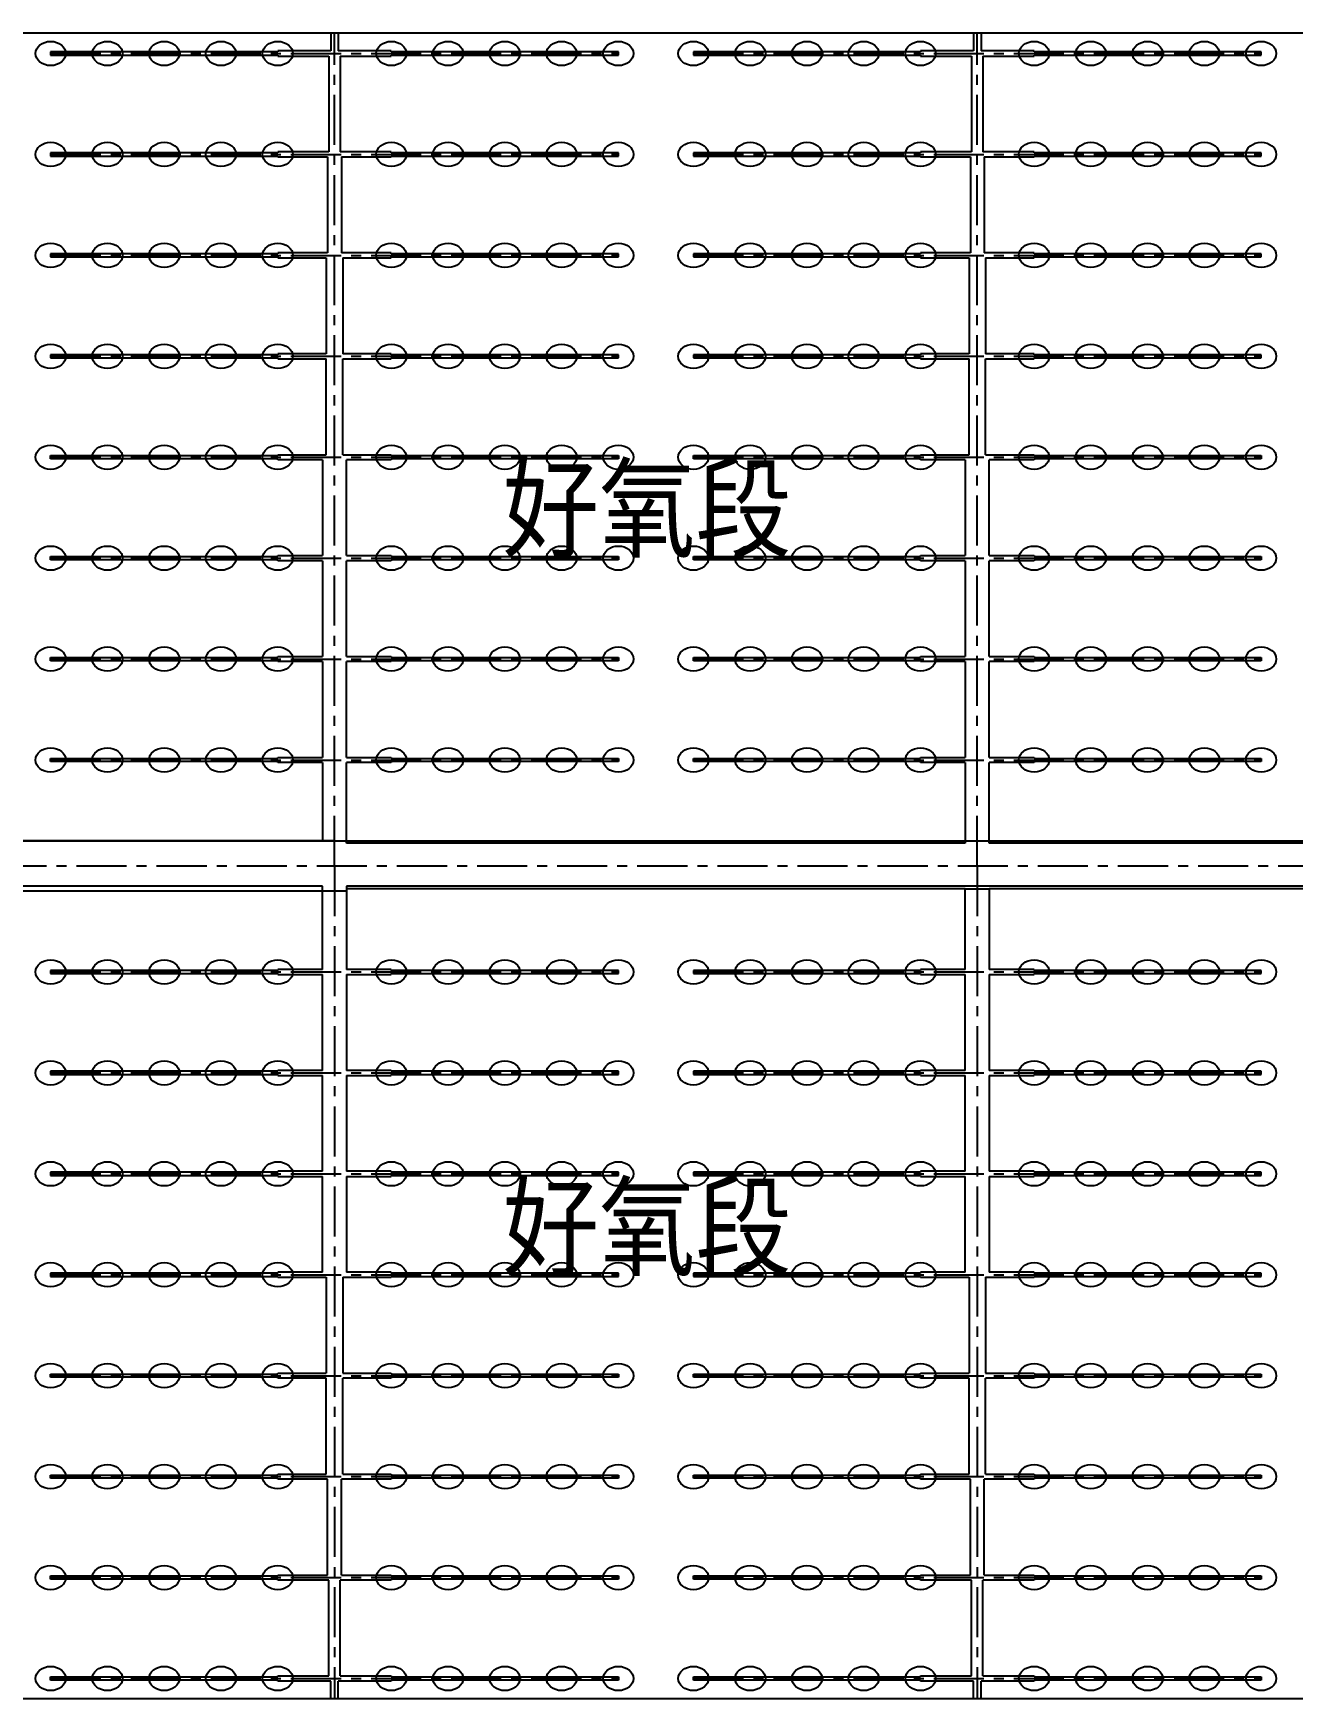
# Model space of a CAD drawing. Header units: millimetres. Extents: x 738100 to 1284508, y 138373 to 260796.
# Drawn here: x 799914 to 807900, y 175808 to 186368 of the extents above; entities that cross this region are included whole.
import ezdxf

# ---------------------------------------------------------------- set-up
doc = ezdxf.new("R2010")
doc.units = ezdxf.units.MM
doc.linetypes.add('CENTER', pattern=[50.8, 31.75, -6.35, 6.35, -6.35])
doc.layers.add('轴线', color=6, linetype='CENTER')
doc.styles.add('长仿宋体', font='simfang.ttf', dxfattribs={"width": 0.7})

msp = doc.modelspace()

# ---------------------------------------------------------------- linework, layer by layer
at = {"lineweight": -3, "ltscale": 100}
for p, q in [((843900.494, 186367.633), (779900.494, 186367.633)), ((779900.494, 181247.633), (843900.494, 181247.633)), ((779900.494, 175809.486), (843900.494, 175809.486)), ((843900.494, 175807.633), (779900.494, 175807.633))]:
    msp.add_line(p, q, dxfattribs=at)
at = {"ltscale": 10}
for p, q in [((801800.494, 186367.633), (801800.494, 186255.633)), ((801848.494, 186367.633), (801848.494, 186255.633)), ((805876.494, 186367.633), (805876.494, 186255.633)), ((805924.494, 186367.633), (805924.494, 186255.633)), ((800024.494, 186249.873), (800024.494, 186229.393)), ((801464.494, 186249.873), (800024.494, 186249.873)), ((800024.494, 186229.393), (801464.494, 186229.393)), ((801800.494, 186255.633), (801464.494, 186255.633)), ((801464.494, 186255.633), (801464.494, 186249.873)), ((801464.494, 186229.393), (801464.494, 186223.633)), ((801464.494, 186223.633), (801788.494, 186223.633)), ((801788.494, 186223.633), (801788.494, 185615.633)), ((802184.494, 186255.633), (801848.494, 186255.633)), ((801860.494, 186223.633), (802184.494, 186223.633)), ((801860.494, 186223.633), (801860.494, 185615.633)), ((802184.494, 186249.873), (802184.494, 186255.633)), ((803624.494, 186249.873), (802184.494, 186249.873)), ((802184.494, 186223.633), (802184.494, 186229.393)), ((802184.494, 186229.393), (803624.494, 186229.393)), ((803624.494, 186229.393), (803624.494, 186249.873)), ((804100.494, 186249.873), (804100.494, 186229.393)), ((805540.494, 186249.873), (804100.494, 186249.873)), ((804100.494, 186229.393), (805540.494, 186229.393)), ((805876.494, 186255.633), (805540.494, 186255.633)), ((805540.494, 186255.633), (805540.494, 186249.873)), ((805540.494, 186229.393), (805540.494, 186223.633)), ((805540.494, 186223.633), (805864.494, 186223.633)), ((805864.494, 186223.633), (805864.494, 185615.633)), ((806260.494, 186255.633), (805924.494, 186255.633)), ((805936.494, 186223.633), (806260.494, 186223.633)), ((805936.494, 186223.633), (805936.494, 185615.633)), ((806260.494, 186249.873), (806260.494, 186255.633)), ((807700.494, 186249.873), (806260.494, 186249.873)), ((806260.494, 186223.633), (806260.494, 186229.393)), ((806260.494, 186229.393), (807700.494, 186229.393)), ((807700.494, 186229.393), (807700.494, 186249.873)), ((800024.494, 185609.873), (800024.494, 185589.393)), ((801464.494, 185609.873), (800024.494, 185609.873)), ((800024.494, 185589.393), (801464.494, 185589.393)), ((801788.494, 185615.633), (801464.494, 185615.633)), ((801464.494, 185615.633), (801464.494, 185609.873)), ((801464.494, 185589.393), (801464.494, 185583.633)), ((801464.494, 185583.633), (801780.494, 185583.633)), ((801780.494, 185583.633), (801780.494, 184975.633)), ((802184.494, 185615.633), (801860.494, 185615.633)), ((801868.494, 185583.633), (802184.494, 185583.633)), ((801868.494, 185583.633), (801868.494, 184975.633)), ((802184.494, 185609.873), (802184.494, 185615.633)), ((803624.494, 185609.873), (802184.494, 185609.873)), ((802184.494, 185583.633), (802184.494, 185589.393)), ((802184.494, 185589.393), (803624.494, 185589.393)), ((803624.494, 185589.393), (803624.494, 185609.873)), ((804100.494, 185609.873), (804100.494, 185589.393)), ((805540.494, 185609.873), (804100.494, 185609.873)), ((804100.494, 185589.393), (805540.494, 185589.393)), ((805864.494, 185615.633), (805540.494, 185615.633)), ((805540.494, 185615.633), (805540.494, 185609.873)), ((805540.494, 185589.393), (805540.494, 185583.633)), ((805540.494, 185583.633), (805856.494, 185583.633)), ((805856.494, 185583.633), (805856.494, 184975.633)), ((806260.494, 185615.633), (805936.494, 185615.633)), ((805944.494, 185583.633), (806260.494, 185583.633)), ((805944.494, 185583.633), (805944.494, 184975.633)), ((806260.494, 185609.873), (806260.494, 185615.633)), ((807700.494, 185609.873), (806260.494, 185609.873)), ((806260.494, 185583.633), (806260.494, 185589.393)), ((806260.494, 185589.393), (807700.494, 185589.393)), ((807700.494, 185589.393), (807700.494, 185609.873)), ((800024.494, 184969.873), (800024.494, 184949.393)), ((801464.494, 184969.873), (800024.494, 184969.873)), ((800024.494, 184949.393), (801464.494, 184949.393)), ((801780.494, 184975.633), (801464.494, 184975.633)), ((801464.494, 184975.633), (801464.494, 184969.873)), ((801464.494, 184949.393), (801464.494, 184943.633)), ((801464.494, 184943.633), (801772.494, 184943.633)), ((801772.494, 184943.633), (801772.494, 184335.633)), ((802184.494, 184975.633), (801868.494, 184975.633)), ((801876.494, 184943.633), (802184.494, 184943.633)), ((801876.494, 184943.633), (801876.494, 184335.633)), ((802184.494, 184969.873), (802184.494, 184975.633)), ((803624.494, 184969.873), (802184.494, 184969.873)), ((802184.494, 184943.633), (802184.494, 184949.393)), ((802184.494, 184949.393), (803624.494, 184949.393)), ((803624.494, 184949.393), (803624.494, 184969.873)), ((804100.494, 184969.873), (804100.494, 184949.393)), ((805540.494, 184969.873), (804100.494, 184969.873)), ((804100.494, 184949.393), (805540.494, 184949.393)), ((805856.494, 184975.633), (805540.494, 184975.633)), ((805540.494, 184975.633), (805540.494, 184969.873)), ((805540.494, 184949.393), (805540.494, 184943.633)), ((805540.494, 184943.633), (805848.494, 184943.633)), ((805848.494, 184943.633), (805848.494, 184335.633)), ((806260.494, 184975.633), (805944.494, 184975.633)), ((805952.494, 184943.633), (806260.494, 184943.633)), ((805952.494, 184943.633), (805952.494, 184335.633)), ((806260.494, 184969.873), (806260.494, 184975.633)), ((807700.494, 184969.873), (806260.494, 184969.873)), ((806260.494, 184943.633), (806260.494, 184949.393)), ((806260.494, 184949.393), (807700.494, 184949.393)), ((807700.494, 184949.393), (807700.494, 184969.873)), ((800024.494, 184329.873), (800024.494, 184309.393)), ((801464.494, 184329.873), (800024.494, 184329.873)), ((800024.494, 184309.393), (801464.494, 184309.393)), ((801772.494, 184335.633), (801464.494, 184335.633)), ((801464.494, 184335.633), (801464.494, 184329.873)), ((801464.494, 184309.393), (801464.494, 184303.633)), ((801464.494, 184303.633), (801772.494, 184303.633)), ((801772.494, 183695.633), (801772.494, 184303.633)), ((802184.494, 184335.633), (801876.494, 184335.633)), ((801876.494, 184303.633), (802184.494, 184303.633)), ((801876.494, 183695.633), (801876.494, 184303.633)), ((802184.494, 184329.873), (802184.494, 184335.633)), ((803624.494, 184329.873), (802184.494, 184329.873)), ((802184.494, 184303.633), (802184.494, 184309.393)), ((802184.494, 184309.393), (803624.494, 184309.393)), ((803624.494, 184309.393), (803624.494, 184329.873)), ((804100.494, 184329.873), (804100.494, 184309.393)), ((805540.494, 184329.873), (804100.494, 184329.873)), ((804100.494, 184309.393), (805540.494, 184309.393)), ((805848.494, 184335.633), (805540.494, 184335.633)), ((805540.494, 184335.633), (805540.494, 184329.873)), ((805540.494, 184309.393), (805540.494, 184303.633)), ((805540.494, 184303.633), (805848.494, 184303.633)), ((805848.494, 183695.633), (805848.494, 184303.633)), ((806260.494, 184335.633), (805952.494, 184335.633)), ((805952.494, 184303.633), (806260.494, 184303.633)), ((805952.494, 183695.633), (805952.494, 184303.633)), ((806260.494, 184329.873), (806260.494, 184335.633)), ((807700.494, 184329.873), (806260.494, 184329.873)), ((806260.494, 184303.633), (806260.494, 184309.393)), ((806260.494, 184309.393), (807700.494, 184309.393)), ((807700.494, 184309.393), (807700.494, 184329.873)), ((800024.494, 183669.393), (800024.494, 183689.873)), ((800024.494, 183689.873), (801464.494, 183689.873)), ((801464.494, 183669.393), (800024.494, 183669.393)), ((801464.494, 183689.873), (801464.494, 183695.633)), ((801464.494, 183695.633), (801772.494, 183695.633)), ((801464.494, 183663.633), (801464.494, 183669.393)), ((801748.494, 183663.633), (801464.494, 183663.633)), ((801748.494, 183663.633), (801748.494, 183055.633)), ((801876.494, 183695.633), (802184.494, 183695.633)), ((802184.494, 183663.633), (801900.494, 183663.633)), ((801900.494, 183055.633), (801900.494, 183663.633)), ((802184.494, 183695.633), (802184.494, 183689.873)), ((802184.494, 183689.873), (803624.494, 183689.873)), ((803624.494, 183669.393), (802184.494, 183669.393)), ((802184.494, 183669.393), (802184.494, 183663.633)), ((803624.494, 183689.873), (803624.494, 183669.393)), ((804100.494, 183669.393), (804100.494, 183689.873)), ((804100.494, 183689.873), (805540.494, 183689.873)), ((805540.494, 183669.393), (804100.494, 183669.393)), ((805540.494, 183689.873), (805540.494, 183695.633)), ((805540.494, 183695.633), (805848.494, 183695.633)), ((805540.494, 183663.633), (805540.494, 183669.393)), ((805824.494, 183663.633), (805540.494, 183663.633)), ((805824.494, 183663.633), (805824.494, 183055.633)), ((805952.494, 183695.633), (806260.494, 183695.633)), ((806260.494, 183663.633), (805976.494, 183663.633)), ((805976.494, 183055.633), (805976.494, 183663.633)), ((806260.494, 183695.633), (806260.494, 183689.873)), ((806260.494, 183689.873), (807700.494, 183689.873)), ((807700.494, 183669.393), (806260.494, 183669.393)), ((806260.494, 183669.393), (806260.494, 183663.633)), ((807700.494, 183689.873), (807700.494, 183669.393)), ((800024.494, 183029.393), (800024.494, 183049.873)), ((800024.494, 183049.873), (801464.494, 183049.873)), ((801464.494, 183029.393), (800024.494, 183029.393)), ((801464.494, 183049.873), (801464.494, 183055.633)), ((801464.494, 183055.633), (801748.494, 183055.633)), ((801464.494, 183023.633), (801464.494, 183029.393)), ((801748.494, 183023.633), (801464.494, 183023.633)), ((801748.494, 183023.633), (801748.494, 182415.633)), ((801900.494, 183055.633), (802184.494, 183055.633)), ((802184.494, 183023.633), (801900.494, 183023.633)), ((801900.494, 182415.633), (801900.494, 183023.633)), ((802184.494, 183055.633), (802184.494, 183049.873)), ((802184.494, 183049.873), (803624.494, 183049.873)), ((803624.494, 183029.393), (802184.494, 183029.393)), ((802184.494, 183029.393), (802184.494, 183023.633)), ((803624.494, 183049.873), (803624.494, 183029.393)), ((804100.494, 183029.393), (804100.494, 183049.873)), ((804100.494, 183049.873), (805540.494, 183049.873)), ((805540.494, 183029.393), (804100.494, 183029.393)), ((805540.494, 183049.873), (805540.494, 183055.633)), ((805540.494, 183055.633), (805824.494, 183055.633)), ((805540.494, 183023.633), (805540.494, 183029.393)), ((805824.494, 183023.633), (805540.494, 183023.633)), ((805824.494, 183023.633), (805824.494, 182415.633)), ((805976.494, 183055.633), (806260.494, 183055.633)), ((806260.494, 183023.633), (805976.494, 183023.633)), ((805976.494, 182415.633), (805976.494, 183023.633)), ((806260.494, 183055.633), (806260.494, 183049.873)), ((806260.494, 183049.873), (807700.494, 183049.873)), ((807700.494, 183029.393), (806260.494, 183029.393)), ((806260.494, 183029.393), (806260.494, 183023.633)), ((807700.494, 183049.873), (807700.494, 183029.393)), ((800024.494, 182389.393), (800024.494, 182409.873)), ((800024.494, 182409.873), (801464.494, 182409.873)), ((801464.494, 182389.393), (800024.494, 182389.393)), ((801464.494, 182409.873), (801464.494, 182415.633)), ((801464.494, 182415.633), (801748.494, 182415.633)), ((801464.494, 182383.633), (801464.494, 182389.393)), ((801748.494, 182383.633), (801464.494, 182383.633)), ((801748.494, 182383.633), (801748.494, 181775.633)), ((801900.494, 182415.633), (802184.494, 182415.633)), ((802184.494, 182383.633), (801900.494, 182383.633)), ((801900.494, 181775.633), (801900.494, 182383.633)), ((802184.494, 182415.633), (802184.494, 182409.873)), ((802184.494, 182409.873), (803624.494, 182409.873)), ((803624.494, 182389.393), (802184.494, 182389.393)), ((802184.494, 182389.393), (802184.494, 182383.633)), ((803624.494, 182409.873), (803624.494, 182389.393)), ((804100.494, 182389.393), (804100.494, 182409.873)), ((804100.494, 182409.873), (805540.494, 182409.873)), ((805540.494, 182389.393), (804100.494, 182389.393)), ((805540.494, 182409.873), (805540.494, 182415.633)), ((805540.494, 182415.633), (805824.494, 182415.633)), ((805540.494, 182383.633), (805540.494, 182389.393)), ((805824.494, 182383.633), (805540.494, 182383.633)), ((805824.494, 182383.633), (805824.494, 181775.633)), ((805976.494, 182415.633), (806260.494, 182415.633)), ((806260.494, 182383.633), (805976.494, 182383.633)), ((805976.494, 181775.633), (805976.494, 182383.633)), ((806260.494, 182415.633), (806260.494, 182409.873)), ((806260.494, 182409.873), (807700.494, 182409.873)), ((807700.494, 182389.393), (806260.494, 182389.393)), ((806260.494, 182389.393), (806260.494, 182383.633)), ((807700.494, 182409.873), (807700.494, 182389.393)), ((800024.494, 181749.393), (800024.494, 181769.873)), ((800024.494, 181769.873), (801464.494, 181769.873)), ((801464.494, 181749.393), (800024.494, 181749.393)), ((801464.494, 181769.873), (801464.494, 181775.633)), ((801464.494, 181775.633), (801748.494, 181775.633)), ((801464.494, 181743.633), (801464.494, 181749.393)), ((801748.494, 181743.633), (801464.494, 181743.633)), ((801748.494, 181743.633), (801748.494, 181247.633)), ((801900.494, 181775.633), (802184.494, 181775.633)), ((802184.494, 181743.633), (801900.494, 181743.633)), ((801900.494, 181231.633), (801900.494, 181743.633)), ((802184.494, 181775.633), (802184.494, 181769.873)), ((802184.494, 181769.873), (803624.494, 181769.873)), ((803624.494, 181749.393), (802184.494, 181749.393)), ((802184.494, 181749.393), (802184.494, 181743.633)), ((803624.494, 181769.873), (803624.494, 181749.393)), ((804100.494, 181749.393), (804100.494, 181769.873)), ((804100.494, 181769.873), (805540.494, 181769.873)), ((805540.494, 181749.393), (804100.494, 181749.393)), ((805540.494, 181769.873), (805540.494, 181775.633)), ((805540.494, 181775.633), (805824.494, 181775.633)), ((805540.494, 181743.633), (805540.494, 181749.393)), ((805824.494, 181743.633), (805540.494, 181743.633)), ((805824.494, 181743.633), (805824.494, 181231.633)), ((805976.494, 181775.633), (806260.494, 181775.633)), ((806260.494, 181743.633), (805976.494, 181743.633)), ((805976.494, 181231.633), (805976.494, 181743.633)), ((806260.494, 181775.633), (806260.494, 181769.873)), ((806260.494, 181769.873), (807700.494, 181769.873)), ((807700.494, 181749.393), (806260.494, 181749.393)), ((806260.494, 181749.393), (806260.494, 181743.633)), ((807700.494, 181769.873), (807700.494, 181749.393)), ((801824.494, 181247.633), (789900.494, 181247.633)), ((801900.494, 181231.633), (801900.494, 181247.633)), ((805824.494, 181231.633), (801900.494, 181231.633)), ((805824.494, 181247.633), (805824.494, 181231.633)), ((805976.494, 181231.633), (805976.494, 181247.633)), ((809824.494, 181231.633), (805976.494, 181231.633)), ((801900.494, 180927.633), (789900.494, 180927.633)), ((801748.494, 180959.633), (797976.494, 180959.633)), ((801748.494, 180431.633), (801748.494, 180927.633)), ((809824.494, 180959.633), (801900.494, 180959.633)), ((801900.494, 180943.633), (801900.494, 180431.633)), ((805824.494, 180943.633), (801900.494, 180943.633)), ((805824.494, 180431.633), (805824.494, 180943.633)), ((805976.494, 180943.633), (805976.494, 180431.633)), ((809824.494, 180943.633), (805976.494, 180943.633)), ((800024.494, 180425.873), (800024.494, 180405.393)), ((801464.494, 180425.873), (800024.494, 180425.873)), ((800024.494, 180405.393), (801464.494, 180405.393)), ((801748.494, 180431.633), (801464.494, 180431.633)), ((801464.494, 180431.633), (801464.494, 180425.873)), ((801464.494, 180405.393), (801464.494, 180399.633)), ((801464.494, 180399.633), (801748.494, 180399.633)), ((801748.494, 179791.633), (801748.494, 180399.633)), ((802184.494, 180431.633), (801900.494, 180431.633)), ((801900.494, 180399.633), (802184.494, 180399.633)), ((801900.494, 180399.633), (801900.494, 179791.633)), ((802184.494, 180425.873), (802184.494, 180431.633)), ((803624.494, 180425.873), (802184.494, 180425.873)), ((802184.494, 180399.633), (802184.494, 180405.393)), ((802184.494, 180405.393), (803624.494, 180405.393)), ((803624.494, 180405.393), (803624.494, 180425.873)), ((804100.494, 180425.873), (804100.494, 180405.393)), ((805540.494, 180425.873), (804100.494, 180425.873)), ((804100.494, 180405.393), (805540.494, 180405.393)), ((805824.494, 180431.633), (805540.494, 180431.633)), ((805540.494, 180431.633), (805540.494, 180425.873)), ((805540.494, 180405.393), (805540.494, 180399.633)), ((805540.494, 180399.633), (805824.494, 180399.633)), ((805824.494, 179791.633), (805824.494, 180399.633)), ((806260.494, 180431.633), (805976.494, 180431.633)), ((805976.494, 180399.633), (806260.494, 180399.633)), ((805976.494, 180399.633), (805976.494, 179791.633)), ((806260.494, 180425.873), (806260.494, 180431.633)), ((807700.494, 180425.873), (806260.494, 180425.873)), ((806260.494, 180399.633), (806260.494, 180405.393)), ((806260.494, 180405.393), (807700.494, 180405.393)), ((807700.494, 180405.393), (807700.494, 180425.873)), ((800024.494, 179785.873), (800024.494, 179765.393)), ((801464.494, 179785.873), (800024.494, 179785.873)), ((800024.494, 179765.393), (801464.494, 179765.393)), ((801748.494, 179791.633), (801464.494, 179791.633)), ((801464.494, 179791.633), (801464.494, 179785.873)), ((801464.494, 179765.393), (801464.494, 179759.633)), ((801464.494, 179759.633), (801748.494, 179759.633)), ((801748.494, 179151.633), (801748.494, 179759.633)), ((802184.494, 179791.633), (801900.494, 179791.633)), ((801900.494, 179759.633), (802184.494, 179759.633)), ((801900.494, 179759.633), (801900.494, 179151.633)), ((802184.494, 179785.873), (802184.494, 179791.633)), ((803624.494, 179785.873), (802184.494, 179785.873)), ((802184.494, 179759.633), (802184.494, 179765.393)), ((802184.494, 179765.393), (803624.494, 179765.393)), ((803624.494, 179765.393), (803624.494, 179785.873)), ((804100.494, 179785.873), (804100.494, 179765.393)), ((805540.494, 179785.873), (804100.494, 179785.873)), ((804100.494, 179765.393), (805540.494, 179765.393)), ((805824.494, 179791.633), (805540.494, 179791.633)), ((805540.494, 179791.633), (805540.494, 179785.873)), ((805540.494, 179765.393), (805540.494, 179759.633)), ((805540.494, 179759.633), (805824.494, 179759.633)), ((805824.494, 179151.633), (805824.494, 179759.633)), ((806260.494, 179791.633), (805976.494, 179791.633)), ((805976.494, 179759.633), (806260.494, 179759.633)), ((805976.494, 179759.633), (805976.494, 179151.633)), ((806260.494, 179785.873), (806260.494, 179791.633)), ((807700.494, 179785.873), (806260.494, 179785.873)), ((806260.494, 179759.633), (806260.494, 179765.393)), ((806260.494, 179765.393), (807700.494, 179765.393)), ((807700.494, 179765.393), (807700.494, 179785.873)), ((800024.494, 179145.873), (800024.494, 179125.393)), ((801464.494, 179145.873), (800024.494, 179145.873)), ((800024.494, 179125.393), (801464.494, 179125.393)), ((801748.494, 179151.633), (801464.494, 179151.633)), ((801464.494, 179151.633), (801464.494, 179145.873)), ((801464.494, 179125.393), (801464.494, 179119.633)), ((801464.494, 179119.633), (801748.494, 179119.633)), ((801748.494, 178511.633), (801748.494, 179119.633)), ((802184.494, 179151.633), (801900.494, 179151.633)), ((801900.494, 179119.633), (802184.494, 179119.633)), ((801900.494, 179119.633), (801900.494, 178511.633)), ((802184.494, 179145.873), (802184.494, 179151.633)), ((803624.494, 179145.873), (802184.494, 179145.873)), ((802184.494, 179119.633), (802184.494, 179125.393)), ((802184.494, 179125.393), (803624.494, 179125.393)), ((803624.494, 179125.393), (803624.494, 179145.873)), ((804100.494, 179145.873), (804100.494, 179125.393)), ((805540.494, 179145.873), (804100.494, 179145.873)), ((804100.494, 179125.393), (805540.494, 179125.393)), ((805824.494, 179151.633), (805540.494, 179151.633)), ((805540.494, 179151.633), (805540.494, 179145.873)), ((805540.494, 179125.393), (805540.494, 179119.633)), ((805540.494, 179119.633), (805824.494, 179119.633)), ((805824.494, 178511.633), (805824.494, 179119.633)), ((806260.494, 179151.633), (805976.494, 179151.633)), ((805976.494, 179119.633), (806260.494, 179119.633)), ((805976.494, 179119.633), (805976.494, 178511.633)), ((806260.494, 179145.873), (806260.494, 179151.633)), ((807700.494, 179145.873), (806260.494, 179145.873)), ((806260.494, 179119.633), (806260.494, 179125.393)), ((806260.494, 179125.393), (807700.494, 179125.393)), ((807700.494, 179125.393), (807700.494, 179145.873)), ((800024.494, 178505.873), (800024.494, 178485.393)), ((801464.494, 178505.873), (800024.494, 178505.873)), ((800024.494, 178485.393), (801464.494, 178485.393)), ((801748.494, 178511.633), (801464.494, 178511.633)), ((801464.494, 178511.633), (801464.494, 178505.873)), ((801464.494, 178485.393), (801464.494, 178479.633)), ((801464.494, 178479.633), (801772.494, 178479.633)), ((801772.494, 178479.633), (801772.494, 177871.633)), ((801876.494, 178479.633), (802184.494, 178479.633)), ((801876.494, 178479.633), (801876.494, 177871.633)), ((802184.494, 178511.633), (801900.494, 178511.633)), ((802184.494, 178505.873), (802184.494, 178511.633)), ((803624.494, 178505.873), (802184.494, 178505.873)), ((802184.494, 178479.633), (802184.494, 178485.393)), ((802184.494, 178485.393), (803624.494, 178485.393)), ((803624.494, 178485.393), (803624.494, 178505.873)), ((804100.494, 178505.873), (804100.494, 178485.393)), ((805540.494, 178505.873), (804100.494, 178505.873)), ((804100.494, 178485.393), (805540.494, 178485.393)), ((805824.494, 178511.633), (805540.494, 178511.633)), ((805540.494, 178511.633), (805540.494, 178505.873)), ((805540.494, 178485.393), (805540.494, 178479.633)), ((805540.494, 178479.633), (805848.494, 178479.633)), ((805848.494, 178479.633), (805848.494, 177871.633)), ((805952.494, 178479.633), (806260.494, 178479.633)), ((805952.494, 178479.633), (805952.494, 177871.633)), ((806260.494, 178511.633), (805976.494, 178511.633)), ((806260.494, 178505.873), (806260.494, 178511.633)), ((807700.494, 178505.873), (806260.494, 178505.873)), ((806260.494, 178479.633), (806260.494, 178485.393)), ((806260.494, 178485.393), (807700.494, 178485.393)), ((807700.494, 178485.393), (807700.494, 178505.873)), ((800024.494, 177845.393), (800024.494, 177865.873)), ((800024.494, 177865.873), (801464.494, 177865.873)), ((801464.494, 177845.393), (800024.494, 177845.393)), ((801464.494, 177865.873), (801464.494, 177871.633)), ((801464.494, 177871.633), (801772.494, 177871.633)), ((801464.494, 177839.633), (801464.494, 177845.393)), ((801772.494, 177839.633), (801464.494, 177839.633)), ((801772.494, 177231.633), (801772.494, 177839.633)), ((801876.494, 177871.633), (802184.494, 177871.633)), ((802184.494, 177839.633), (801876.494, 177839.633)), ((801876.494, 177231.633), (801876.494, 177839.633)), ((802184.494, 177871.633), (802184.494, 177865.873)), ((802184.494, 177865.873), (803624.494, 177865.873)), ((803624.494, 177845.393), (802184.494, 177845.393)), ((802184.494, 177845.393), (802184.494, 177839.633)), ((803624.494, 177865.873), (803624.494, 177845.393)), ((804100.494, 177845.393), (804100.494, 177865.873)), ((804100.494, 177865.873), (805540.494, 177865.873)), ((805540.494, 177845.393), (804100.494, 177845.393)), ((805540.494, 177865.873), (805540.494, 177871.633)), ((805540.494, 177871.633), (805848.494, 177871.633)), ((805540.494, 177839.633), (805540.494, 177845.393)), ((805848.494, 177839.633), (805540.494, 177839.633)), ((805848.494, 177231.633), (805848.494, 177839.633)), ((805952.494, 177871.633), (806260.494, 177871.633)), ((806260.494, 177839.633), (805952.494, 177839.633)), ((805952.494, 177231.633), (805952.494, 177839.633)), ((806260.494, 177871.633), (806260.494, 177865.873)), ((806260.494, 177865.873), (807700.494, 177865.873)), ((807700.494, 177845.393), (806260.494, 177845.393)), ((806260.494, 177845.393), (806260.494, 177839.633)), ((807700.494, 177865.873), (807700.494, 177845.393)), ((800024.494, 177205.393), (800024.494, 177225.873)), ((800024.494, 177225.873), (801464.494, 177225.873)), ((801464.494, 177205.393), (800024.494, 177205.393)), ((801464.494, 177225.873), (801464.494, 177231.633)), ((801464.494, 177231.633), (801772.494, 177231.633)), ((801464.494, 177199.633), (801464.494, 177205.393)), ((801780.494, 177199.633), (801464.494, 177199.633)), ((801780.494, 176591.633), (801780.494, 177199.633)), ((802184.494, 177199.633), (801868.494, 177199.633)), ((801868.494, 176591.633), (801868.494, 177199.633)), ((801876.494, 177231.633), (802184.494, 177231.633)), ((802184.494, 177231.633), (802184.494, 177225.873)), ((802184.494, 177225.873), (803624.494, 177225.873)), ((803624.494, 177205.393), (802184.494, 177205.393)), ((802184.494, 177205.393), (802184.494, 177199.633)), ((803624.494, 177225.873), (803624.494, 177205.393)), ((804100.494, 177205.393), (804100.494, 177225.873)), ((804100.494, 177225.873), (805540.494, 177225.873)), ((805540.494, 177205.393), (804100.494, 177205.393)), ((805540.494, 177225.873), (805540.494, 177231.633)), ((805540.494, 177231.633), (805848.494, 177231.633)), ((805540.494, 177199.633), (805540.494, 177205.393)), ((805856.494, 177199.633), (805540.494, 177199.633)), ((805856.494, 176591.633), (805856.494, 177199.633)), ((806260.494, 177199.633), (805944.494, 177199.633)), ((805944.494, 176591.633), (805944.494, 177199.633)), ((805952.494, 177231.633), (806260.494, 177231.633)), ((806260.494, 177231.633), (806260.494, 177225.873)), ((806260.494, 177225.873), (807700.494, 177225.873)), ((807700.494, 177205.393), (806260.494, 177205.393)), ((806260.494, 177205.393), (806260.494, 177199.633)), ((807700.494, 177225.873), (807700.494, 177205.393)), ((800024.494, 176565.393), (800024.494, 176585.873)), ((800024.494, 176585.873), (801464.494, 176585.873)), ((801464.494, 176565.393), (800024.494, 176565.393)), ((801464.494, 176585.873), (801464.494, 176591.633)), ((801464.494, 176591.633), (801780.494, 176591.633)), ((801464.494, 176559.633), (801464.494, 176565.393)), ((801868.494, 176591.633), (802184.494, 176591.633)), ((802184.494, 176591.633), (802184.494, 176585.873)), ((802184.494, 176585.873), (803624.494, 176585.873)), ((803624.494, 176565.393), (802184.494, 176565.393)), ((802184.494, 176565.393), (802184.494, 176559.633)), ((803624.494, 176585.873), (803624.494, 176565.393)), ((804100.494, 176565.393), (804100.494, 176585.873)), ((804100.494, 176585.873), (805540.494, 176585.873)), ((805540.494, 176565.393), (804100.494, 176565.393)), ((805540.494, 176585.873), (805540.494, 176591.633)), ((805540.494, 176591.633), (805856.494, 176591.633)), ((805540.494, 176559.633), (805540.494, 176565.393)), ((805944.494, 176591.633), (806260.494, 176591.633)), ((806260.494, 176591.633), (806260.494, 176585.873)), ((806260.494, 176585.873), (807700.494, 176585.873)), ((807700.494, 176565.393), (806260.494, 176565.393)), ((806260.494, 176565.393), (806260.494, 176559.633)), ((807700.494, 176585.873), (807700.494, 176565.393)), ((801788.494, 176559.633), (801464.494, 176559.633)), ((801788.494, 175951.633), (801788.494, 176559.633)), ((802184.494, 176559.633), (801860.494, 176559.633)), ((801860.494, 175951.633), (801860.494, 176559.633)), ((805864.494, 176559.633), (805540.494, 176559.633)), ((805864.494, 175951.633), (805864.494, 176559.633)), ((806260.494, 176559.633), (805936.494, 176559.633)), ((805936.494, 175951.633), (805936.494, 176559.633)), ((800024.494, 175925.393), (800024.494, 175945.873)), ((800024.494, 175945.873), (801464.494, 175945.873)), ((801464.494, 175945.873), (801464.494, 175951.633)), ((801464.494, 175951.633), (801788.494, 175951.633)), ((801860.494, 175951.633), (802184.494, 175951.633)), ((802184.494, 175951.633), (802184.494, 175945.873)), ((802184.494, 175945.873), (803624.494, 175945.873)), ((803624.494, 175945.873), (803624.494, 175925.393)), ((804100.494, 175925.393), (804100.494, 175945.873)), ((804100.494, 175945.873), (805540.494, 175945.873)), ((805540.494, 175945.873), (805540.494, 175951.633)), ((805540.494, 175951.633), (805864.494, 175951.633)), ((805936.494, 175951.633), (806260.494, 175951.633)), ((806260.494, 175951.633), (806260.494, 175945.873)), ((806260.494, 175945.873), (807700.494, 175945.873)), ((807700.494, 175945.873), (807700.494, 175925.393)), ((801464.494, 175925.393), (800024.494, 175925.393)), ((801464.494, 175919.633), (801464.494, 175925.393)), ((801800.494, 175919.633), (801464.494, 175919.633)), ((801800.494, 175807.633), (801800.494, 175919.633)), ((801848.494, 175807.633), (801848.494, 175919.633)), ((802184.494, 175919.633), (801848.494, 175919.633)), ((803624.494, 175925.393), (802184.494, 175925.393)), ((802184.494, 175925.393), (802184.494, 175919.633)), ((805540.494, 175925.393), (804100.494, 175925.393)), ((805540.494, 175919.633), (805540.494, 175925.393)), ((805876.494, 175919.633), (805540.494, 175919.633)), ((805876.494, 175807.633), (805876.494, 175919.633)), ((805924.494, 175807.633), (805924.494, 175919.633)), ((806260.494, 175919.633), (805924.494, 175919.633)), ((807700.494, 175925.393), (806260.494, 175925.393)), ((806260.494, 175925.393), (806260.494, 175919.633))]:
    msp.add_line(p, q, dxfattribs=at)
for centre in [(800024.494, 186239.633), (800384.494, 186239.633), (800744.494, 186239.633), (801104.494, 186239.633), (801464.494, 186239.633), (802184.494, 186239.633), (802544.494, 186239.633), (802904.494, 186239.633), (803264.494, 186239.633), (803624.494, 186239.633), (804100.494, 186239.633), (804460.494, 186239.633), (804820.494, 186239.633), (805180.494, 186239.633), (805540.494, 186239.633), (806260.494, 186239.633), (806620.494, 186239.633), (806980.494, 186239.633), (807340.494, 186239.633), (807700.494, 186239.633), (800024.494, 185599.633), (800384.494, 185599.633), (800744.494, 185599.633), (801104.494, 185599.633), (801464.494, 185599.633), (802184.494, 185599.633), (802544.494, 185599.633), (802904.494, 185599.633), (803264.494, 185599.633), (803624.494, 185599.633), (804100.494, 185599.633), (804460.494, 185599.633), (804820.494, 185599.633), (805180.494, 185599.633), (805540.494, 185599.633), (806260.494, 185599.633), (806620.494, 185599.633), (806980.494, 185599.633), (807340.494, 185599.633), (807700.494, 185599.633), (800024.494, 184959.633), (800384.494, 184959.633), (800744.494, 184959.633), (801104.494, 184959.633), (801464.494, 184959.633), (802184.494, 184959.633), (802544.494, 184959.633), (802904.494, 184959.633), (803264.494, 184959.633), (803624.494, 184959.633), (804100.494, 184959.633), (804460.494, 184959.633), (804820.494, 184959.633), (805180.494, 184959.633), (805540.494, 184959.633), (806260.494, 184959.633), (806620.494, 184959.633), (806980.494, 184959.633), (807340.494, 184959.633), (807700.494, 184959.633), (800024.494, 184319.633), (800384.494, 184319.633), (800744.494, 184319.633), (801104.494, 184319.633), (801464.494, 184319.633), (802184.494, 184319.633), (802544.494, 184319.633), (802904.494, 184319.633), (803264.494, 184319.633), (803624.494, 184319.633), (804100.494, 184319.633), (804460.494, 184319.633), (804820.494, 184319.633), (805180.494, 184319.633), (805540.494, 184319.633), (806260.494, 184319.633), (806620.494, 184319.633), (806980.494, 184319.633), (807340.494, 184319.633), (807700.494, 184319.633), (800024.494, 183679.633), (800384.494, 183679.633), (800744.494, 183679.633), (801104.494, 183679.633), (801464.494, 183679.633), (802184.494, 183679.633), (802544.494, 183679.633), (802904.494, 183679.633), (803264.494, 183679.633), (803624.494, 183679.633), (804100.494, 183679.633), (804460.494, 183679.633), (804820.494, 183679.633), (805180.494, 183679.633), (805540.494, 183679.633), (806260.494, 183679.633), (806620.494, 183679.633), (806980.494, 183679.633), (807340.494, 183679.633), (807700.494, 183679.633), (800024.494, 183039.633), (800384.494, 183039.633), (800744.494, 183039.633), (801104.494, 183039.633), (801464.494, 183039.633), (802184.494, 183039.633), (802544.494, 183039.633), (802904.494, 183039.633), (803264.494, 183039.633), (803624.494, 183039.633), (804100.494, 183039.633), (804460.494, 183039.633), (804820.494, 183039.633), (805180.494, 183039.633), (805540.494, 183039.633), (806260.494, 183039.633), (806620.494, 183039.633), (806980.494, 183039.633), (807340.494, 183039.633), (807700.494, 183039.633), (800024.494, 182399.633), (800384.494, 182399.633), (800744.494, 182399.633), (801104.494, 182399.633), (801464.494, 182399.633), (802184.494, 182399.633), (802544.494, 182399.633), (802904.494, 182399.633), (803264.494, 182399.633), (803624.494, 182399.633), (804100.494, 182399.633), (804460.494, 182399.633), (804820.494, 182399.633), (805180.494, 182399.633), (805540.494, 182399.633), (806260.494, 182399.633), (806620.494, 182399.633), (806980.494, 182399.633), (807340.494, 182399.633), (807700.494, 182399.633), (800024.494, 181759.633), (800384.494, 181759.633), (800744.494, 181759.633), (801104.494, 181759.633), (801464.494, 181759.633), (802184.494, 181759.633), (802544.494, 181759.633), (802904.494, 181759.633), (803264.494, 181759.633), (803624.494, 181759.633), (804100.494, 181759.633), (804460.494, 181759.633), (804820.494, 181759.633), (805180.494, 181759.633), (805540.494, 181759.633), (806260.494, 181759.633), (806620.494, 181759.633), (806980.494, 181759.633), (807340.494, 181759.633), (807700.494, 181759.633), (800024.494, 180415.633), (800384.494, 180415.633), (800744.494, 180415.633), (801104.494, 180415.633), (801464.494, 180415.633), (802184.494, 180415.633), (802544.494, 180415.633), (802904.494, 180415.633), (803264.494, 180415.633), (803624.494, 180415.633), (804100.494, 180415.633), (804460.494, 180415.633), (804820.494, 180415.633), (805180.494, 180415.633), (805540.494, 180415.633), (806260.494, 180415.633), (806620.494, 180415.633), (806980.494, 180415.633), (807340.494, 180415.633), (807700.494, 180415.633), (800024.494, 179775.633), (800384.494, 179775.633), (800744.494, 179775.633), (801104.494, 179775.633), (801464.494, 179775.633), (802184.494, 179775.633), (802544.494, 179775.633), (802904.494, 179775.633), (803264.494, 179775.633), (803624.494, 179775.633), (804100.494, 179775.633), (804460.494, 179775.633), (804820.494, 179775.633), (805180.494, 179775.633), (805540.494, 179775.633), (806260.494, 179775.633), (806620.494, 179775.633), (806980.494, 179775.633), (807340.494, 179775.633), (807700.494, 179775.633)]:
    msp.add_ellipse(centre, major_axis=(-96, 0), ratio=0.8, start_param=3.141592654, end_param=9.424777961, dxfattribs=at)
for centre in [(800024.494, 179135.633), (800384.494, 179135.633), (800744.494, 179135.633), (801104.494, 179135.633), (801464.494, 179135.633), (802184.494, 179135.633), (802544.494, 179135.633), (802904.494, 179135.633), (803264.494, 179135.633), (803624.494, 179135.633), (804100.494, 179135.633), (804460.494, 179135.633), (804820.494, 179135.633), (805180.494, 179135.633), (805540.494, 179135.633), (806260.494, 179135.633), (806620.494, 179135.633), (806980.494, 179135.633), (807340.494, 179135.633), (807700.494, 179135.633), (800024.494, 178495.633), (800384.494, 178495.633), (800744.494, 178495.633), (801104.494, 178495.633), (801464.494, 178495.633), (802184.494, 178495.633), (802544.494, 178495.633), (802904.494, 178495.633), (803264.494, 178495.633), (803624.494, 178495.633), (804100.494, 178495.633), (804460.494, 178495.633), (804820.494, 178495.633), (805180.494, 178495.633), (805540.494, 178495.633), (806260.494, 178495.633), (806620.494, 178495.633), (806980.494, 178495.633), (807340.494, 178495.633), (807700.494, 178495.633), (800024.494, 177855.633), (800384.494, 177855.633), (800744.494, 177855.633), (801104.494, 177855.633), (801464.494, 177855.633), (802184.494, 177855.633), (802544.494, 177855.633), (802904.494, 177855.633), (803264.494, 177855.633), (803624.494, 177855.633), (804100.494, 177855.633), (804460.494, 177855.633), (804820.494, 177855.633), (805180.494, 177855.633), (805540.494, 177855.633), (806260.494, 177855.633), (806620.494, 177855.633), (806980.494, 177855.633), (807340.494, 177855.633), (807700.494, 177855.633), (800024.494, 177215.633), (800384.494, 177215.633), (800744.494, 177215.633), (801104.494, 177215.633), (801464.494, 177215.633), (802184.494, 177215.633), (802544.494, 177215.633), (802904.494, 177215.633), (803264.494, 177215.633), (803624.494, 177215.633), (804100.494, 177215.633), (804460.494, 177215.633), (804820.494, 177215.633), (805180.494, 177215.633), (805540.494, 177215.633), (806260.494, 177215.633), (806620.494, 177215.633), (806980.494, 177215.633), (807340.494, 177215.633), (807700.494, 177215.633), (800024.494, 176575.633), (800384.494, 176575.633), (800744.494, 176575.633), (801104.494, 176575.633), (801464.494, 176575.633), (802184.494, 176575.633), (802544.494, 176575.633), (802904.494, 176575.633), (803264.494, 176575.633), (803624.494, 176575.633), (804100.494, 176575.633), (804460.494, 176575.633), (804820.494, 176575.633), (805180.494, 176575.633), (805540.494, 176575.633), (806260.494, 176575.633), (806620.494, 176575.633), (806980.494, 176575.633), (807340.494, 176575.633), (807700.494, 176575.633), (800024.494, 175935.633), (800384.494, 175935.633), (800744.494, 175935.633), (801104.494, 175935.633), (801464.494, 175935.633), (802184.494, 175935.633), (802544.494, 175935.633), (802904.494, 175935.633), (803264.494, 175935.633), (803624.494, 175935.633), (804100.494, 175935.633), (804460.494, 175935.633), (804820.494, 175935.633), (805180.494, 175935.633), (805540.494, 175935.633), (806260.494, 175935.633), (806620.494, 175935.633), (806980.494, 175935.633), (807340.494, 175935.633), (807700.494, 175935.633)]:
    msp.add_ellipse(centre, major_axis=(96, 0), ratio=0.8, dxfattribs=at)
at = {"layer": '轴线', "ltscale": 10}
for p, q in [((801824.494, 181087.633), (801824.494, 186367.633)), ((805900.494, 181087.633), (805900.494, 186367.633)), ((800024.494, 186239.633), (803624.494, 186239.633)), ((800024.494, 186239.633), (803624.494, 186239.633)), ((804100.494, 186239.633), (807700.494, 186239.633)), ((804100.494, 186239.633), (807700.494, 186239.633)), ((800024.494, 185599.633), (803624.494, 185599.633)), ((800024.494, 185599.633), (803624.494, 185599.633)), ((804100.494, 185599.633), (807700.494, 185599.633)), ((804100.494, 185599.633), (807700.494, 185599.633)), ((800024.494, 184959.633), (803624.494, 184959.633)), ((800024.494, 184959.633), (803624.494, 184959.633)), ((804100.494, 184959.633), (807700.494, 184959.633)), ((804100.494, 184959.633), (807700.494, 184959.633)), ((800024.494, 184319.633), (803624.494, 184319.633)), ((800024.494, 184319.633), (803624.494, 184319.633)), ((804100.494, 184319.633), (807700.494, 184319.633)), ((804100.494, 184319.633), (807700.494, 184319.633)), ((800024.494, 183679.633), (803624.494, 183679.633)), ((800024.494, 183679.633), (803624.494, 183679.633)), ((804100.494, 183679.633), (807700.494, 183679.633)), ((804100.494, 183679.633), (807700.494, 183679.633)), ((800024.494, 183039.633), (803624.494, 183039.633)), ((800024.494, 183039.633), (803624.494, 183039.633)), ((804100.494, 183039.633), (807700.494, 183039.633)), ((804100.494, 183039.633), (807700.494, 183039.633)), ((800024.494, 182399.633), (803624.494, 182399.633)), ((800024.494, 182399.633), (803624.494, 182399.633)), ((804100.494, 182399.633), (807700.494, 182399.633)), ((804100.494, 182399.633), (807700.494, 182399.633)), ((800024.494, 181759.633), (803624.494, 181759.633)), ((804100.494, 181759.633), (807700.494, 181759.633)), ((801824.494, 181087.633), (801824.494, 181247.633)), ((805900.494, 181087.633), (805900.494, 181247.633)), ((781900.494, 181087.633), (841900.494, 181087.633)), ((801824.494, 181087.633), (801824.494, 175807.633)), ((805900.494, 181087.633), (805900.494, 175807.633)), ((801748.494, 180927.633), (801748.494, 180959.633)), ((801900.494, 180959.633), (801900.494, 180943.633)), ((805824.494, 180943.633), (805976.494, 180943.633)), ((800024.494, 180415.633), (803624.494, 180415.633)), ((804100.494, 180415.633), (807700.494, 180415.633)), ((800024.494, 179775.633), (803624.494, 179775.633)), ((800024.494, 179775.633), (803624.494, 179775.633)), ((804100.494, 179775.633), (807700.494, 179775.633)), ((804100.494, 179775.633), (807700.494, 179775.633)), ((800024.494, 179135.633), (803624.494, 179135.633)), ((800024.494, 179135.633), (803624.494, 179135.633)), ((804100.494, 179135.633), (807700.494, 179135.633)), ((804100.494, 179135.633), (807700.494, 179135.633)), ((800024.494, 178495.633), (803624.494, 178495.633)), ((800024.494, 178495.633), (803624.494, 178495.633)), ((804100.494, 178495.633), (807700.494, 178495.633)), ((804100.494, 178495.633), (807700.494, 178495.633)), ((800024.494, 177855.633), (803624.494, 177855.633)), ((800024.494, 177855.633), (803624.494, 177855.633)), ((804100.494, 177855.633), (807700.494, 177855.633)), ((804100.494, 177855.633), (807700.494, 177855.633)), ((800024.494, 177215.633), (803624.494, 177215.633)), ((800024.494, 177215.633), (803624.494, 177215.633)), ((804100.494, 177215.633), (807700.494, 177215.633)), ((804100.494, 177215.633), (807700.494, 177215.633)), ((800024.494, 176575.633), (803624.494, 176575.633)), ((800024.494, 176575.633), (803624.494, 176575.633)), ((804100.494, 176575.633), (807700.494, 176575.633)), ((804100.494, 176575.633), (807700.494, 176575.633)), ((800024.494, 175935.633), (803624.494, 175935.633)), ((800024.494, 175935.633), (803624.494, 175935.633)), ((804100.494, 175935.633), (807700.494, 175935.633)), ((804100.494, 175935.633), (807700.494, 175935.633))]:
    msp.add_line(p, q, dxfattribs=at)

# ---------------------------------------------------------------- texts
at = {"style": '长仿宋体', "width": 0.875}
for p in [(802891.08, 183099.267), (802891.08, 178543.518)]:
    msp.add_text('好氧段', height=512, dxfattribs=at).set_placement(p)

doc.saveas('drawing.dxf')
